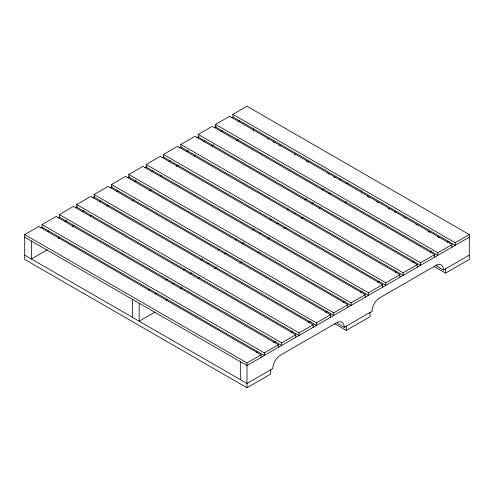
<?xml version="1.0" encoding="UTF-8"?>
<svg xmlns="http://www.w3.org/2000/svg" width="494" height="494" viewBox="0 0 494 494"><rect width="100%" height="100%" fill="white"/><g stroke="black" fill="none" stroke-linecap="round" stroke-linejoin="round"><path stroke-width="0.74" d="M270.712 369.784L270.712 374.063L247 387.753L24.7 259.406L24.7 234.594L38.779 226.462L261.079 354.809L261.079 357.378M42.052 224.572L264.352 352.92L264.352 355.489L42.052 227.141L42.052 224.572L56.131 216.446L278.431 344.793L278.431 347.356M59.404 214.557L281.704 342.904L281.704 345.467L59.404 217.125L59.404 214.557L73.483 206.43L295.783 334.771L295.783 337.34M76.755 204.541L299.055 332.882L299.055 335.451L76.755 207.103L76.755 204.541L90.834 196.408L313.134 324.756L313.134 327.324M94.107 194.519L316.407 322.866L316.407 325.435L94.107 197.087L94.107 194.519L108.186 186.392L330.486 314.74L330.486 317.302M111.459 184.503L333.759 312.85L333.759 315.413L111.459 187.072L111.459 184.503L125.538 176.377L347.838 304.718L347.838 307.287M128.811 174.487L351.111 302.828L351.111 305.397L128.811 177.05L128.811 174.487L142.89 166.355L365.19 294.702L365.19 297.271M146.162 164.465L368.462 292.812L368.462 295.381L146.162 167.034L146.162 164.465L160.241 156.339L382.541 284.686L382.541 287.249M163.514 154.449L385.814 282.796L385.814 285.359L163.514 157.018L163.514 154.449L177.593 146.323L399.893 274.664L399.893 277.233M180.866 144.433L403.166 272.774L403.166 275.343L180.866 146.996L180.866 144.433L194.945 136.301L417.245 264.648L417.245 267.217M198.218 134.411L420.518 262.759L420.518 265.327L198.218 136.98L198.218 134.411L212.297 126.285L434.596 254.626L434.596 257.195M215.569 124.395L437.869 252.737L437.869 255.305L215.569 126.964L215.569 124.395L229.648 116.269L451.948 244.61L451.948 247.179M232.921 114.38L455.221 242.721L455.221 245.29L232.921 116.942L232.921 114.38L247 106.247L469.3 234.594L469.3 259.406L445.588 273.096L434.238 266.544M40.724 227.913L42.058 227.141M58.076 217.891L59.416 217.119M75.434 207.869L77.441 206.714M92.792 197.847L94.792 196.692M110.15 187.825L112.15 186.67M127.508 177.803L129.508 176.648M144.859 167.787L146.866 166.626M162.217 157.765L163.551 156.993M178.908 148.126L180.909 146.971M196.933 137.721L198.934 136.566M214.291 127.699L216.292 126.544M231.649 117.683L232.983 116.911M47.393 231.76L48.727 230.988M64.745 221.738L66.752 220.583M82.103 211.716L84.11 210.561M99.461 201.7L100.795 200.928M116.819 191.678L118.152 190.906M134.177 181.656L136.177 180.501M151.528 171.634L152.868 170.862M168.886 161.612L170.22 160.846M186.244 151.596L188.245 150.435M203.602 141.574L204.936 140.802M220.96 131.552L222.294 130.78M237.645 121.919L239.652 120.758M72.223 226.406L74.224 225.252M90.211 216.026L91.538 215.254M106.858 206.412L108.859 205.257M176.179 166.385L178.18 165.237M194.167 156.005L195.494 155.24M211.481 146.008L213.476 144.853M47.263 249.803L31.369 258.98L31.369 241.01M131.873 200.953L133.868 199.798M149.176 190.968L151.17 189.813M236.447 140.574L238.435 139.432M148.54 290.157L149.873 289.385M165.891 280.135L167.231 279.363M183.249 270.113L185.256 268.958M200.607 260.097L202.608 258.936M217.965 250.075L219.299 249.303M235.323 240.053L236.657 239.281M252.675 230.031L254.682 228.876M270.033 220.009L271.367 219.237M287.391 209.993L288.724 209.221M304.749 199.971L306.749 198.81M322.107 189.949L324.107 188.794M339.464 179.927L340.798 179.155M155.209 294.01L156.542 293.238M172.56 283.988L173.9 283.216M189.918 273.966L191.925 272.812M207.276 263.944L208.61 263.172M224.634 253.922L225.968 253.15M241.992 243.9L243.993 242.745M259.344 233.884L260.684 233.112M276.702 223.862L278.036 223.09M294.06 213.84L295.393 213.068M311.418 203.818L313.418 202.663M328.776 193.796L330.109 193.031M346.133 183.78L347.467 183.008M180.038 288.65L182.039 287.502M198.026 278.27L199.354 277.505M214.674 268.656L216.675 267.507M283.994 228.636L285.995 227.481M301.315 218.638L303.31 217.484M319.297 208.252L320.631 207.486M155.079 312.047L139.185 321.224L139.185 303.254M239.689 263.203L241.683 262.048M257.652 252.829L258.986 252.057M344.262 202.824L346.251 201.676M256.355 352.401L257.689 351.635M273.707 342.385L275.714 341.224M291.065 332.363L292.399 331.591M308.423 322.341L310.423 321.186M325.781 312.319L327.114 311.547M343.139 302.297L344.472 301.531M360.49 292.281L362.497 291.12M377.848 282.259L379.182 281.487M395.206 272.237L396.54 271.465M412.564 262.215L413.898 261.443M429.922 252.193L431.923 251.038M447.28 242.177L448.614 241.405M24.7 234.594L247 362.936L261.079 354.809M264.352 352.92L278.431 344.793M281.704 342.904L295.783 334.771M299.055 332.882L313.134 324.756M316.407 322.866L330.486 314.74M333.759 312.85L347.838 304.718M351.111 302.828L365.19 294.702M368.462 292.812L382.541 284.686M385.814 282.796L399.893 274.664M403.166 272.774L417.245 264.648M420.518 262.759L434.596 254.626M437.869 252.737L451.948 244.61M455.221 242.721L469.3 234.594M469.3 237.163L247 365.504L24.7 237.163M337.507 322.236L337.507 323.514L344.176 327.368L372.124 311.232L372.124 309.954A11.004 6.354 -60 0 1 379.824 297.802L435.77 265.5A11.004 6.354 -60 0 1 443.47 268.761L443.47 270.039L436.801 266.192L436.801 264.914M443.47 270.039L469.3 255.126M334.944 323.873L346.294 330.424L370.006 316.734L370.006 312.455M267.026 138.345L268.359 139.117M273.034 141.815L274.368 142.587M279.042 145.285L280.376 146.057M294.399 154.147L295.733 154.918M306.416 161.087L308.417 162.242M327.775 173.419L329.109 174.191M333.783 176.889L335.117 177.661M367.159 196.161L369.166 197.316M376.508 201.558L378.509 202.713M388.525 208.493L389.859 209.265M394.533 211.963L395.867 212.735M403.876 217.36L405.216 218.126M415.892 224.295L417.232 225.066M427.909 231.235L429.916 232.39M437.258 236.626L439.259 237.787M24.7 255.126L247 383.474L272.83 368.561L272.83 367.283A11.004 6.354 -60 0 1 280.53 355.13L336.476 322.829A11.004 6.354 -60 0 1 344.176 326.089L344.176 327.368M445.588 268.816L445.588 273.096M361.485 190.635L361.485 192.882M346.294 326.145L346.294 330.424M253.669 128.391L253.669 130.632M247 362.936L247 387.753M240.331 361.651L240.331 379.62M132.516 299.407L132.516 317.376M58.354 238.54A11.004 6.354 -60 0 1 59.021 237.132M160.464 176.562A11.004 6.354 -60 0 1 161.476 175.444M166.169 300.79A11.004 6.354 -60 0 1 166.836 299.376M267.804 239.411A11.004 6.354 -60 0 1 269.292 237.688"/></g></svg>
